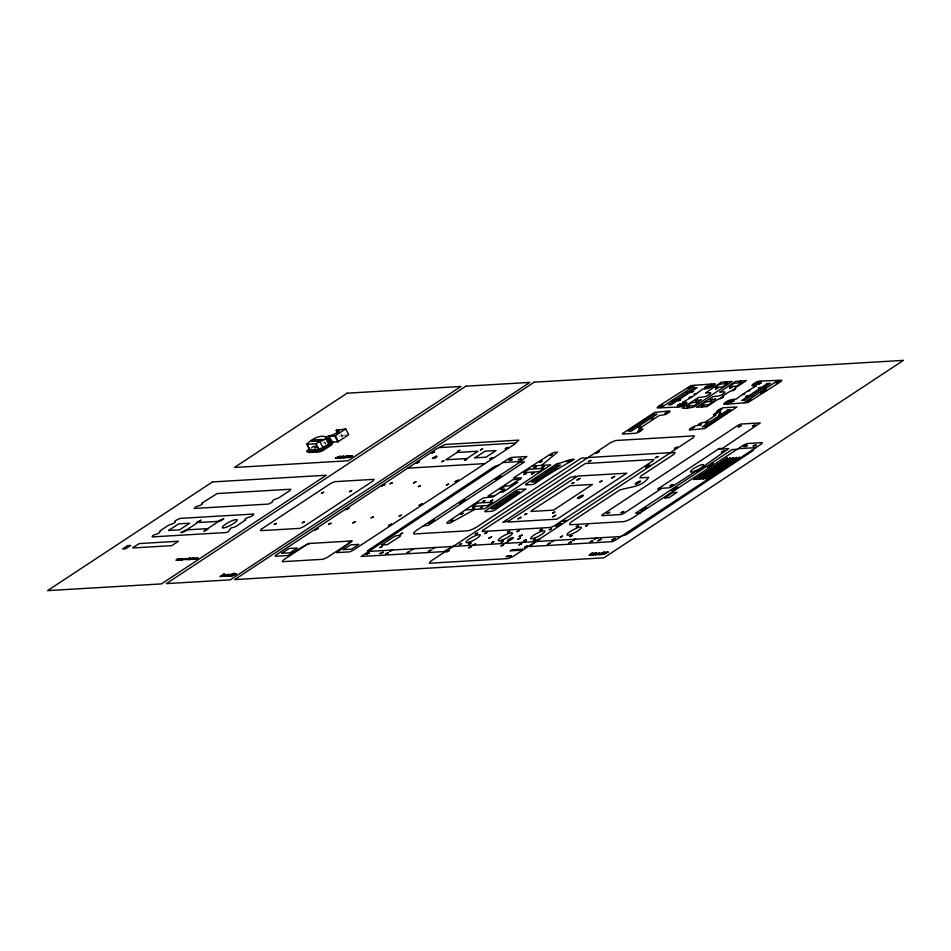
<?xml version="1.0" encoding="UTF-8"?>
<svg xmlns="http://www.w3.org/2000/svg" width="951" height="951" viewBox="0 0 951 951"><rect width="100%" height="100%" fill="white"/><g stroke="black" fill="none" stroke-linecap="round" stroke-linejoin="round"><path stroke-width="0.71" stroke-dasharray="4.75 3.57" d="M311.441 447.434L313.628 445.995M311.013 448.468L315.447 445.543M315.423 446.839L314.401 447.517L315.589 447.018M314.068 448.42L316.231 446.982M316.291 447.101L315.649 447.445L316.386 447.398M316.16 447.101L314.817 447.172M347.305 434.785L339.293 436.14L340.85 436.057A5.444 1.129 -28 0 1 341.682 437.163M323.114 442.952L325.729 442.797M341.076 433.894L342.301 436.212M324.576 441.977L325.931 444.521M314.246 446.281L315.518 448.682"/><path stroke-width="1.43" d="M328.238 435.713L329.01 436.402L334.8 436.069L345.665 428.901L348.755 434.702L337.878 441.87L332.089 442.203L328.238 435.713L330.235 435.594A5.444 1.129 -28 0 0 337.379 432.36A5.444 1.129 -28 0 0 337.76 430.256L336.143 430.351M407.753 468.165L436.283 449.003L445.08 444.486L518.806 440.135L514.265 444.402L352.809 550.451L349.54 551.877L336.737 552.626L352.25 540.941L308.386 543.532L287.998 555.503L275.196 556.264L276.028 554.98L407.753 468.165L484.523 463.636M306.852 444.26C311.536 438.387 327.358 430.601 329.747 442.488L328.701 444.093L319.084 449.526L315.994 443.725L306.852 444.26L309.943 450.061L319.179 449.454C309.836 440.622 324.243 443.237 326.668 436.699L329.747 442.488M474.906 509.356L449.847 523.145L447.529 523.288A5.052 1.046 -28 0 1 449.347 520.72L483.132 497.944L492.975 496.909L504.767 489.135L500.202 489.396L505.326 486.02L509.902 485.747L521.695 477.973L513.374 477.984L548.858 455.137A5.052 1.046 -28 0 1 555.253 452.296L557.559 452.153L541.583 465.408M508.642 521.089L508.012 522.051L557.06 519.151L626.816 473.182L577.768 476.071L508.642 521.089L502.829 522.349L570.136 477.45L575.937 476.178L575.319 477.14M423.504 525.737L428.069 525.463L524.655 461.806L519.912 462.031L526.842 456.528L511.614 457.419L508.345 458.846L361.118 556.49L443.844 551.604L454.031 545.838L430.53 561.316L429.281 563.242L508.191 558.582L513.1 556.454L534.533 542.32C536.293 538.741 544.495 537.398 536.245 541.523L620.967 536.542M185.849 559.105C185.766 560.139 186.562 558.499 186.289 559.2M520.054 462.103L418.392 529.101A8.904 1.854 -28 0 0 415.266 533.903L466.763 530.86A8.904 1.854 -28 0 0 479.019 525.523L578.529 459.939C583.26 455.695 586.244 460.046 589.251 456.718L610.578 442.667L615.475 440.527L694.385 435.867L693.136 437.793L669.492 453.211L675.139 452.391L673.89 454.316L641.057 475.952L639.809 477.877L648.641 477.354C641.937 487.566 629.443 486.627 619.517 490.145L574.38 519.9A8.904 1.854 -28 0 0 571.254 524.702L622.739 521.659A8.904 1.854 -28 0 0 633.996 517.011L743.777 444.961L747.117 443.535L762.345 442.631L761.513 443.915L614.988 540.489L612.254 541.678L529.517 546.552L536.186 541.559M179.798 559.461L178.336 560.115M178.039 559.759C177.718 559.093 177.005 560.698 177.694 559.64M183.424 559.438L184.007 558.915L182.247 559.866L184.969 558.855L183.091 559.319M194.123 558.808L194.705 558.285L191.555 559.331L194.206 557.987L193.303 558.772M350.027 456.967L352.619 456.064L349.041 457.55L351.371 456.076M178.907 559.592L179.751 559.319L178.859 560.08M189.974 558.974L188.667 559.497M197.416 558.534L196.108 559.057M309.907 543.437L306.852 544.543L283.255 560.091L282.209 561.696L323.031 559.283L327.12 557.512L350.717 541.963L349.195 542.046L350.729 541.036M391.717 550.07L389.66 551.414L392.632 550.011M413.043 548.81L410.987 550.165L413.958 548.751M434.369 547.55L432.313 548.905L435.285 547.491M661.016 407.682L694.872 385.369M454.031 545.838L587.076 458.144M677.481 406.731L684.221 402.297A93.876 19.519 -28 0 0 686.372 402.332A4.696 0.975 -28 0 1 684.922 404.579A4.696 0.975 -28 0 1 679.192 407.064L657.058 407.908L657.89 406.636L690.913 385.595L714.593 383.74A4.696 0.975 -28 0 1 713.131 385.987A4.696 0.975 -28 0 1 707.401 388.472A93.876 19.519 -28 0 0 704.691 388.804A94.898 19.733 -28 0 0 702.884 388.9L691.329 397.423L682.366 402.416A94.91 19.733 -28 0 0 684.173 402.297L684.221 402.297M704.691 388.804L711.431 384.359M472.754 545.28L475.714 543.877L473.669 545.232M504.981 543.378L507.953 541.975L505.896 543.33M727.503 403.783L734.243 399.349A94.91 19.733 -28 0 0 736.003 399.254C742.422 394.213 748.58 390.29 756.52 385.737A94.898 19.733 -28 0 0 754.714 385.844A93.876 19.519 -28 0 0 752.503 385.809A4.696 0.975 -28 0 1 753.965 383.574A4.696 0.975 -28 0 1 759.683 381.078L781.829 380.234L780.997 381.517L747.973 402.546L724.293 404.413A4.696 0.975 -28 0 1 725.756 402.166A4.696 0.975 -28 0 1 731.474 399.67A93.876 19.519 -28 0 0 734.196 399.349M754.714 385.844L761.406 381.41M523.026 542.32L525.986 540.917L523.942 542.26M744.015 402.784L777.87 380.471M539.764 538.872L669.647 453.27M553.482 540.525L551.437 541.88L554.397 540.465M574.808 539.265L572.764 540.62L575.724 539.205M596.134 538.004L594.09 539.36L597.05 537.957M186.646 559.354L187.43 558.819M193.6 558.677C196.346 558.594 195.716 558.225 193.79 558.689M535.08 541.63L453.651 546.409M190.105 558.201C183.174 562.659 192.399 555.491 188.06 559.224L190.45 558.189L188.203 559.533L189.903 558.558M351.454 455.814L352.143 455.565L347.828 457.597L350.562 456.397M345.665 428.901L336.202 430.339L337.439 432.669M325.587 438.292L328.701 444.093M327.929 441.371L332.101 441.121M320.047 441.942L323.162 447.743M439.552 447.576L515.109 443.118M718.1 449.241L728.704 448.622L706.379 464.302A10.746 2.235 -28 0 1 694.777 471.958L672.476 486.413L669.207 487.827L658.603 488.457M502.699 462.566L520.435 461.52M588.55 457.502L670.015 452.7M738.142 448.682L755.867 447.636M736.668 449.324L732.092 449.585L635.577 513.219L640.118 512.958M498.597 465.277L494.615 466.43L367.3 550.891L368.822 550.795M751.765 450.334L753.596 450.227L626.281 534.688L621.99 535.865M532.453 465.954L550.724 464.873L486.496 507.751L484.047 508.821L465.764 509.902M520.161 478.983L512.66 479.768L487.982 496.137L494.508 495.887M514.515 482.704L517.558 482.526L503.198 491.988L500.155 492.178M182.128 558.677L180.345 559.996M196.643 557.821L194.86 559.14M193.469 558.213L192.138 559.093M187.43 558.701L186.194 559.652M190.129 558.534L190.759 558.546L189.463 559.45M197.344 558.118L194.693 559.426L198.2 558.071L196.905 559.022M185.802 558.974L186.883 558.403L184.649 559.735M367.799 551.473L452.557 546.48M337.76 430.256L338.996 432.574M335.358 435.689L338.449 441.49M334.8 436.069L337.878 441.87M329.01 436.402L332.089 442.203M306.959 444.2L310.038 450.001M332.909 441.763A5.373 1.117 -28 0 1 330.746 444.26L324.184 448.587A5.373 1.117 -28 0 1 317.646 451.44L307.886 452.01A5.373 1.117 -28 0 1 307.565 451.071M332.624 441.811A5.373 1.117 -28 0 1 330.437 443.689L323.875 448.016A5.373 1.117 -28 0 1 317.337 450.857L307.577 451.44A5.373 1.117 -28 0 1 309.253 448.872M332.375 443.582A4.03 0.832 -28 0 1 331.138 445.199L323.768 450.049A4.03 0.832 -28 0 1 319.548 451.891L309.325 452.498A4.03 0.832 -28 0 1 309.063 452.141M181.154 559.081L178.526 560.436L181.154 559.081M341.421 457.883L346.758 455.85L343.727 457.847L342.824 457.883L343.882 456.492L341.492 457.776M419.248 505.361L422.327 503.816L419.248 505.361M664.773 497.967L669.219 497.587L677.041 492.321L672.749 492.677L664.797 497.908M695.93 401.06L698.058 400.002L695.93 401.06M490.633 501.165L492.761 500.107L490.633 501.165M245.31 519.995L236.894 525.903A3.305 0.689 -28 0 1 233.661 527.318C227.836 527.96 231.473 531.645 225.767 532.56L152.101 536.911L152.529 535.805A3.043 0.63 -28 0 1 155.952 534.379L159.221 532.952L160.053 531.668A3.043 0.63 -28 0 1 160.731 530.396L167.84 525.713A3.043 0.63 -28 0 1 171.263 524.286L174.532 522.86L175.364 521.576A3.043 0.63 -28 0 1 176.042 520.304L179.989 518.402L253.858 514.039C253.002 517.487 243.575 517.392 245.31 519.995M223.782 574.416L220.038 576.663L224.579 574.024L222.57 574.725L223.782 574.416M182.58 558.998L180.678 559.973L182.58 558.998M349.445 456.218L346.58 457.645L349.445 456.218M181.082 559.77L181.76 559.485L181.189 559.675M347.198 457.372L348.209 456.944L347.258 457.312M592.128 554.718L595.92 552.721L591.427 555.134L592.128 554.718M352.916 522.895L355.282 521.742L352.916 522.895M416.502 463.149L419.094 461.877L416.502 463.149M399.206 516.179L401.334 515.145L399.206 516.179M168.577 530.456L179.525 529.897L189.653 523.228L178.681 523.87L168.577 530.456M202.123 502.996C203.823 504.03 199.579 505.682 198.343 505.932A3.519 0.737 -28 0 0 196.168 506.633L194.242 508.452L268.574 504.066L272.045 502.33A4.624 0.963 -28 0 0 272.152 501.546L273.46 499.953L278.857 497.801L289.889 490.573L290.768 489.218L217.185 493.557L202.123 502.996M281.805 553.22L290.019 552.804L297.306 548.002L289.08 548.489L281.805 553.22M343.347 549.595L351.561 549.167L358.848 544.376L350.622 544.864L343.347 549.595M381.684 545.066L387.509 544.543L399.919 536.483C403.069 534.272 395.045 535.508 393.833 536.84L381.72 544.982M474.965 457.788L485.925 457.241L496.042 450.572L485.069 451.214L474.965 457.788M705.713 392.87L710.266 392.739A4.101 0.856 -28 0 1 708.994 394.689A4.101 0.856 -28 0 1 704.002 396.864L698.521 397.506L682.14 408.11L686.515 408.395L693.6 407.076L732.127 381.482L721.31 382.219L705.737 392.811M719.966 392.038L724.519 391.895A4.101 0.856 -28 0 1 723.247 393.845A4.101 0.856 -28 0 1 718.267 396.02L712.786 396.662L696.405 407.278L707.068 406.6L718.314 399.004C719.883 399.61 726.255 396.139 722.415 396.305L730.416 391.027C731.925 391.705 738.499 388.02 734.529 388.317L746.369 380.614L735.408 381.446L720.002 391.978M464.528 460.403L466.656 459.369L464.528 460.403M541.927 467.345L544.055 466.311L541.927 467.345M484.737 533.594L486.864 532.572L484.737 533.594M505.314 448.658L507.905 447.41L505.314 448.658M343.525 456.801L342.681 457.134L343.525 456.801M721.381 452.046L724.21 450.691L721.381 452.046M321.497 493.307L323.613 492.297L321.497 493.307M181.106 532.548L183.698 531.906A8.571 1.783 -28 0 1 187.894 529.802L206.462 528.708A8.571 1.783 -28 0 1 204.477 530.682L203.954 531.478L207.984 529.16A3.994 0.832 -28 0 1 208.614 528.007L217.268 522.301A3.994 0.832 -28 0 1 220.347 521.005L223.901 518.818L221.238 519.626A5.956 1.236 -28 0 1 217.541 521.41L198.973 522.503A5.956 1.236 -28 0 1 200.459 520.851L200.982 520.066L196.881 522.277A3.626 0.749 -28 0 1 196.251 523.537L187.585 529.243A3.626 0.749 -28 0 1 184.589 530.539L181.106 532.548M274.316 524.405L276.42 523.407L274.316 524.405M311.726 441.407L319.274 441.086L323.221 439.421L312.558 440.051L311.726 441.407M302.335 522.753L304.451 521.754L302.335 522.753M315.09 529.909L318.145 528.471L315.09 529.909M328.559 524.31L330.912 523.205L328.559 524.31M349.528 491.643L351.644 490.645L349.528 491.643M345.867 509.629L348.91 508.191L345.867 509.629M371.187 517.808L373.303 516.809L371.187 517.808M390.112 483.738L392.466 482.632L390.112 483.738M366.111 554.457L369.154 553.006L366.111 554.457M379.877 547.621L382.112 546.563L379.877 547.621M388.507 525.582L391.562 524.144L388.507 525.582M413.566 482.918L415.908 481.8L413.566 482.918M400.395 534.093L402.63 533.047L400.395 534.093M418.381 486.71L420.497 485.711L418.488 486.591M431.909 452.973L434.488 451.749L431.909 452.973M432.467 458.394C437.567 458.881 439.338 452.902 432.467 458.394M441.704 461.722L443.82 460.724L441.704 461.722M428.735 523.323L434.429 520.138L428.735 523.323M457.597 451.25L459.702 450.251L457.597 451.25M446.411 485.058L448.527 484.059L446.411 485.058M455.184 481.634L458.239 480.196L455.184 481.634M450.596 521.041L452.712 520.042L450.596 521.041M459.535 503.02L465.217 499.857L459.535 503.02M480.433 449.906L482.549 448.908L480.433 449.906M446.411 551.83L449.229 550.498L446.411 551.83M460.855 514.277L462.971 513.278L460.855 514.277M489.943 458.786L492.523 457.562L489.943 458.786M472.469 508.357L474.585 507.358L472.469 508.357M459.404 544.614L461.52 543.615L459.404 544.614M480.386 507.893L482.502 506.895L480.386 507.893M468.855 544.055L470.959 543.069L468.855 544.055M495.412 479.375L501.106 476.201L495.412 479.375M475.31 534.141L477.426 533.142L475.31 534.141M509.177 460.355C513.79 461.009 512.946 457.169 509.177 460.355M495.162 505.183L496.446 504.577L495.162 505.183M488.79 538.242L491.608 536.911L488.79 538.242M501.248 504.826L502.544 504.208L501.248 504.826M518.319 459.82C522.967 460.45 522.194 456.575 518.319 459.82M508.5 496.386L509.784 495.78L508.5 496.386M491.703 542.712L493.819 541.713L491.703 542.712M514.586 496.03L515.882 495.423L514.657 495.958M523.763 474.549L525.879 473.55L523.763 474.549M501.141 542.153L503.257 541.155L501.141 542.153M507.596 532.227L509.712 531.24L507.596 532.227M531.68 474.085L533.796 473.087L531.68 474.085M534.022 467.785L536.138 466.798L534.022 467.785M518.057 518.877L520.958 517.32L518.057 518.877M539.847 462.21L541.963 461.211L539.847 462.21M535.77 478.412L537.065 477.806L535.77 478.412M517.047 531.68L519.163 530.682L517.047 531.68M510.283 550.76L521.065 550.284L523.002 549.167L512.197 549.726L510.283 550.76M524.655 514.681L526.771 513.695L524.655 514.681M517.938 539.181L520.292 538.076L517.938 539.181M519.258 536.447L522.099 535.092L519.258 536.447M541.868 478.056L543.164 477.438L541.927 477.973M550.106 455.458L552.222 454.459L550.106 455.458M549.107 469.628L550.403 469.009L549.107 469.628M523.989 540.81L526.105 539.811L523.989 540.81M524.702 547.205L527.532 545.874L524.702 547.205M555.206 469.259L556.501 468.653L555.206 469.259M539.895 530.325L542.011 529.327L539.895 530.325M566.772 461.592L568.532 460.76L566.772 461.592M569.815 461.413L571.575 460.581L569.815 461.413M552.686 513.029L554.802 512.03L552.686 513.029M552.781 516.833L555.693 515.264L552.781 516.833M549.333 529.766L551.449 528.78L549.333 529.766M571.848 483.584L573.952 482.585L571.848 483.584M577.043 480.005L579.944 478.436L577.043 480.005M562.172 521.362L563.943 520.53L562.172 521.362M565.227 521.184L566.986 520.352L565.31 521.077M560.377 537.125L562.493 536.126L560.377 537.125M588.348 461.687L590.928 460.474L588.348 461.687M596.182 453.116L599.011 451.784L596.182 453.116M569.815 536.566L571.931 535.568L569.815 536.566M576.27 526.64L578.386 525.641L576.27 526.64M585.721 526.081L587.837 525.095L585.828 525.962M611.766 477.949L614.679 476.392L611.766 477.949M632.415 427.522L634.531 426.524L632.415 427.522M638.323 427.177L640.439 426.179L638.323 427.177M607.107 513.516L609.698 512.304L607.107 513.516M637.645 431.611L640.225 430.387L637.645 431.611M645.242 419.07L647.346 418.071L645.242 419.07M651.15 418.725L653.266 417.727L651.15 418.725M659.958 406.588L662.895 405.209L659.958 406.588M621.122 512.696L623.701 511.472L621.122 512.696M664.832 413.697L667.412 412.472L664.832 413.697M645.705 467.155C650.555 467.63 652.243 461.936 645.705 467.155M672.535 401.084L674.651 400.086L672.535 401.084M655.37 457.728L657.949 456.516L655.37 457.728M678.443 400.728L680.559 399.741L678.443 400.728M677.766 405.174L680.345 403.949L677.766 405.174M640.796 510.806L646.49 507.632L640.796 510.806M685.35 392.632L687.466 391.634L685.35 392.632M688.167 387.996L691.104 386.617L688.167 387.996M689.19 397.72L690.961 396.9L689.19 397.72M691.27 392.276L693.374 391.289L691.27 392.276M687.276 407.658L689.38 406.659L687.276 407.658M674.485 448.492L677.302 447.16L674.485 448.492M694.325 394.344L696.084 393.512L694.325 394.344M698.997 400.846L701.113 399.848L698.997 400.846M704.953 387.247L707.532 386.035L704.953 387.247M670.098 485.842L672.916 484.511L670.098 485.842M691.9 428.414L694.492 427.189L691.9 428.414M708.566 387.164C713.666 387.663 715.437 381.672 708.566 387.164M701.529 406.814L703.645 405.827L701.529 406.814M671.596 490.514L677.278 487.34L671.596 490.514M698.379 424.621L701.196 424.764L696.512 425.656A4.363 0.903 -28 0 0 694.135 426.381L693.124 426.856A4.363 0.903 -28 0 0 689.844 430.054L704.727 428.556L736.942 406.957L723.699 407.741A4.363 0.903 -28 0 0 719.812 409.203A4.363 0.903 -28 0 0 716.602 411.569L720.68 411.914L719.657 412.591C717.696 411.26 709.232 416.312 716.067 414.957L704.786 422.399L701.422 422.743L698.379 424.621M698.842 424.526L700.958 423.528L698.842 424.526M710.207 400.181L712.323 399.182L710.207 400.181M715.532 389.03L717.648 388.032L715.532 389.03M706.046 423.183L708.162 422.185L706.046 423.183M724.924 382.849L727.039 381.85L725.019 382.73M720.489 398.053L722.724 397.007L720.489 398.053M714.748 414.042L716.864 413.055L714.748 414.042M711.954 422.826L714.07 421.828L711.954 422.826M719.087 410.487L721.678 409.275L719.087 410.487M693.79 479.542L696.001 478.864L727.503 457.871L693.79 479.542M718.873 414.731L720.989 413.733L718.873 414.731M729.786 388.186L731.901 387.2L729.786 388.186M696.833 479.363L699.044 478.686L730.546 457.693L696.833 479.363M725.458 403.093C730.546 403.593 732.329 397.613 725.458 403.093M699.877 479.185L702.088 478.508L733.59 457.514L699.877 479.185M732.591 390.076L734.826 389.03L732.591 390.076M724.781 414.374L726.897 413.376L724.781 414.374M702.932 479.007L705.131 478.329L736.645 457.336L702.932 479.007M707.473 466.87L713.167 463.684L707.473 466.87M731.39 402L733.982 400.787L731.39 402M739.177 382.005L741.293 381.006L739.177 382.005M705.975 478.817L708.186 478.151L739.688 457.158L705.975 478.817M742.826 394.558L744.585 393.726L742.826 394.558M745.536 396.769L747.652 395.782L745.536 396.769M747.95 391.182L749.721 390.35L747.95 391.182M753.668 384.501C758.767 385 760.538 379.021 753.668 384.501M738.416 426.975L741.007 425.763L738.416 426.975M747.831 401.405L750.767 400.026L747.831 401.405M751.445 396.424L753.561 395.426L751.445 396.424M758.577 384.085L761.157 382.873L758.577 384.085M758.363 388.317L760.479 387.33L758.47 388.198M764.271 387.972L766.387 386.974L764.271 387.972M744.074 446.495C748.806 447.208 748.021 443.225 744.074 446.495M776.04 382.813L778.976 381.434L776.04 382.813M753.204 445.96C757.816 446.613 756.972 442.774 753.204 445.96M232.092 575.83L236.228 573.964L232.092 575.83M225.601 574.618L226.647 574.559L224.032 576.437L225.803 574.915L221.476 576.579L225.601 574.618M228.585 574.44L229.619 574.392L227.004 576.258L228.775 574.737L224.448 576.413L228.585 574.44M596.42 553.292L597.359 553.244L595.005 554.92L596.598 553.553L592.711 555.063L596.42 553.292M599.094 553.125L600.033 553.078L597.68 554.766L599.273 553.399L595.385 554.897L599.094 553.125M343.454 457.538L344.975 456.718L343.454 457.538M338.746 456.67L337.439 457.217L338.746 456.67M348.102 456.111L346.794 456.67L348.102 456.111M611.968 539.93L615.012 538.516L611.968 539.93M180.738 559.271L179.787 559.866L180.726 559.319M752.443 426.131L755.011 424.942L752.443 426.131M482.739 501.581L484.844 500.606L482.739 501.581M597.977 540.739L600.961 539.265L597.977 540.739M381.791 485.937L384.786 484.463L381.791 485.937M599.891 481.895L601.959 480.897L599.891 481.895M533.463 540.204L535.544 539.288L533.463 540.204M713.286 399.955L715.354 398.968L713.286 399.955M380.162 553.565L383.17 552.234L380.162 553.565M680.429 405.661C684.554 406.719 688.001 400.121 680.429 405.661M603.481 554.195L608.295 551.96L604.254 554.017L606.583 552.055L603.481 554.195M339.448 456.373L335.418 458.334L339.448 456.373M348.803 455.814L344.773 457.776L348.803 455.814M341.254 456.944L339.614 458.085L341.896 456.646L338.77 458.132L341.254 456.944M133.081 547.372L132.7 547.954L171.798 545.648L178.467 541.25L139.369 543.568L133.081 547.372M261.466 529.077L260.431 530.682L299.731 528.364L303.821 526.581L373.065 480.944L374.1 479.34L334.8 481.658L330.71 483.441L261.466 529.077M485.509 510.746L484.879 511.697L492.19 511.269L494.651 510.2L526.046 488.957L518.735 489.396L516.286 490.454L485.509 510.746M483.001 530.218L482.169 531.49L550.712 527.448L553.981 526.022L652.98 460.783L653.812 459.499L585.269 463.541L483.001 530.218M526.165 483.976L525.546 484.927L532.857 484.499L535.306 483.429C547.574 474.18 561.423 467.131 574.19 459.285C567.997 459.167 562.992 463.042 556.941 463.684L526.165 483.976M531.645 510.497L531.015 511.46L553.565 510.128L592.544 484.439L569.994 485.759L531.645 510.497M622.75 433.394L622.334 434.036L635.577 433.252A4.363 0.903 -28 0 0 642.294 429.852L642.674 429.424A4.363 0.903 -28 0 0 642.246 428.853L638.596 429.079L659.114 415.551L665.141 414.612A4.363 0.903 -28 0 0 669.207 412.187A4.363 0.903 -28 0 0 669.433 410.939L654.55 412.437L622.75 433.394M602.411 514.705L601.793 515.668L621.288 514.515L623.737 513.445L660.933 488.933L657.581 489.135L719.134 448.563L722.487 448.373L760.289 422.898L740.793 424.051L738.345 425.121L602.411 514.705M181.653 559.866L183.733 558.606L181.653 559.866M340.517 457.954L343.632 456.064L340.517 457.954M233.637 573.441L230.558 576.044L228.157 576.187L233.637 573.441M603.647 552.234L600.877 554.576L598.714 554.706L603.647 552.234M191.044 558.487C186.004 561.791 194.194 557.215 190.462 559.14L191.044 558.487M232.436 574.083L230.606 575.082L232.436 574.083M602.565 552.804L600.925 553.708L602.565 552.804M212.453 481.943L47.55 590.63L161.397 583.914L326.312 475.227L212.453 481.943M347.103 393.191L234.41 467.476L348.256 460.76L460.962 386.475L347.103 393.191M127.648 545.612L122.524 548.989L125.568 548.81L130.691 545.434L127.648 545.612M177.587 558.95C172.856 562.124 180.238 558.522 177.587 558.95M179.05 559.188L177.587 560.151L179.05 559.188M339.269 456.789C333.551 460.07 341.778 456.147 339.269 456.789M340.268 456.73L338.069 458.18L340.268 456.73M341.1 456.183L340.565 456.539L341.1 456.183M192.637 558.059L190.628 559.39L192.637 558.059M465.859 386.189L166.306 583.617L230.285 579.848L529.838 382.409L465.859 386.189M234.849 573.37L230.808 576.033L234.849 573.37M534.248 382.159L234.695 579.587L603.897 557.809L903.45 360.37L534.248 382.159M456.955 452.474L445.876 459.773L466.893 458.537L477.973 451.226L456.955 452.474M387.616 552.769L385.559 554.124L388.531 552.721L387.616 552.769M477.545 503.043L472.421 506.431L487.649 505.528L492.784 502.152L477.545 503.043M528.839 469.247L523.716 472.623L538.944 471.72L544.079 468.344L528.839 469.247M408.942 551.509L406.885 552.864L409.857 551.461L408.942 551.509M516.762 491.976L491.12 508.868L494.163 508.69L519.817 491.786L516.762 491.976M557.429 465.194L531.775 482.098L534.831 481.919L560.472 465.015L557.429 465.194M430.268 550.249L428.212 551.604L431.183 550.201L430.268 550.249M654.003 414.315L628.349 431.219L631.405 431.041L657.046 414.137L654.003 414.315M694.111 387.877L668.47 404.781L671.513 404.591L697.166 387.699L694.111 387.877M470.697 546.635L468.653 547.99L471.613 546.587L470.697 546.635M691.781 402.63L686.658 406.018L694.278 405.566L699.401 402.178L691.781 402.63M720.002 384.038L714.867 387.414L722.487 386.974L727.61 383.586L720.002 384.038M706.046 401.786L700.911 405.174L708.531 404.722L713.666 401.346L706.046 401.786M734.255 383.194L729.132 386.582L736.74 386.13L741.875 382.742L734.255 383.194M502.936 544.733L500.88 546.088L503.852 544.685L502.936 544.733M520.97 543.675L518.913 545.018L521.885 543.615L520.97 543.675M767.362 383.55L741.721 400.454L744.764 400.276L770.417 383.372L767.362 383.55M727.884 409.952L702.23 426.856L705.273 426.678L730.927 409.774L727.884 409.952M507.632 555.848L506.087 556.858L508.844 555.776L507.632 555.848M510.069 555.705L508.523 556.715L511.281 555.634L510.069 555.705M549.381 543.223L547.336 544.578L550.296 543.176L549.381 543.223M570.707 541.963L568.662 543.318L571.622 541.915L570.707 541.963M592.033 540.715L589.989 542.058L592.948 540.655L592.033 540.715M591.296 553.506L590.916 553.851A3.091 0.642 -28 0 0 591.724 553.541C583.355 558.879 597.834 550.57 591.296 553.506M590.916 554.742L590.226 555.206L590.916 554.742M604.729 552.186L601.127 554.564L603.255 554.064L602.173 554.136L604.729 552.186M470.151 541.856A8.06 1.676 -28 0 0 480.243 534.89A8.06 1.676 -28 0 0 468.962 539.193A8.06 1.676 -28 0 0 470.151 541.856M534.2 538.242A8.06 1.676 -28 0 0 544.864 531.217A8.06 1.676 -28 0 0 534.046 535.056A8.06 1.676 -28 0 0 534.2 538.242M501.914 540.144A8.06 1.676 -28 0 0 512.565 533.119A8.06 1.676 -28 0 0 501.759 536.958A8.06 1.676 -28 0 0 501.914 540.144M694.254 471.363A7.525 1.569 -28 0 0 703.788 464.849A7.525 1.569 -28 0 0 693.338 468.784A7.525 1.569 -28 0 0 694.254 471.363M508.951 540.632A3.352 0.701 -28 0 0 513.397 537.707A3.352 0.701 -28 0 0 508.88 539.312A3.352 0.701 -28 0 0 508.951 540.632M636.588 483.881A3.019 0.63 -28 0 0 640.594 481.242A3.019 0.63 -28 0 0 636.528 482.68A3.019 0.63 -28 0 0 636.588 483.881M761.941 392.965A3.352 0.701 -28 0 0 766.387 390.041A3.352 0.701 -28 0 0 761.882 391.634A3.352 0.701 -28 0 0 761.941 392.965M578.909 498.265A3.352 0.701 -28 0 0 583.343 495.34A3.352 0.701 -28 0 0 578.838 496.933A3.352 0.701 -28 0 0 578.909 498.265M226.053 527.318A8.393 1.747 -28 0 0 237.156 519.995A8.393 1.747 -28 0 0 225.898 524.001A8.393 1.747 -28 0 0 226.053 527.318M557.203 526.165A3.162 0.654 -28 0 0 561.375 523.419A3.162 0.654 -28 0 0 557.143 524.916A3.162 0.654 -28 0 0 557.203 526.165M570.588 534.557A8.06 1.676 -28 0 0 581.251 527.532A8.06 1.676 -28 0 0 570.434 531.371A8.06 1.676 -28 0 0 570.588 534.557"/></g></svg>
